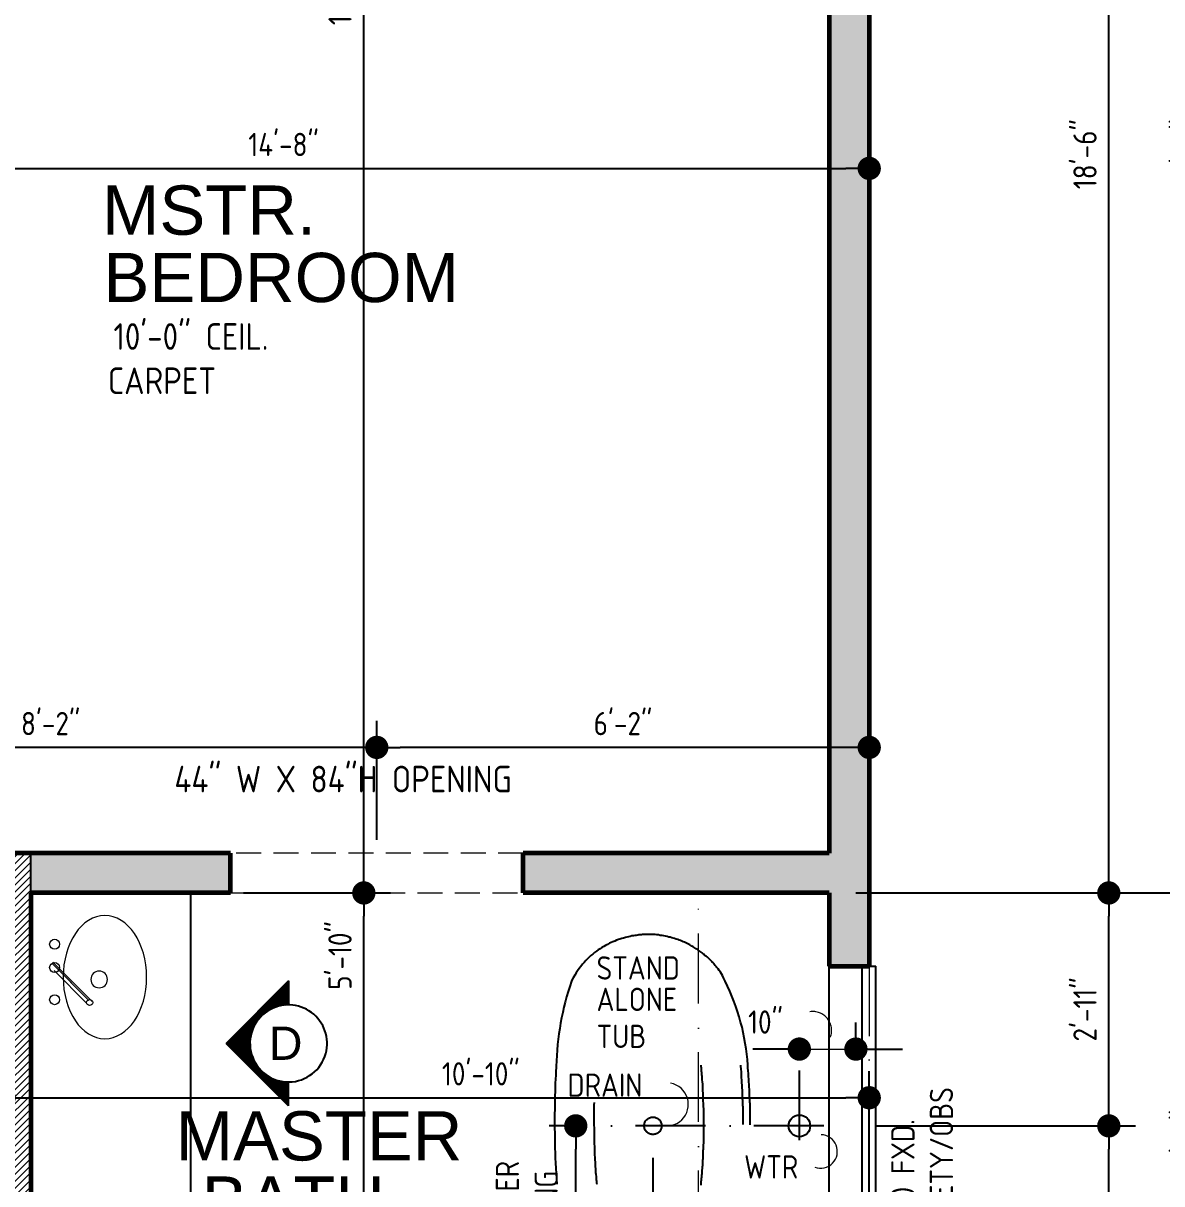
# Model space of a CAD drawing. Header units: feet. Extents: x 57903 to 63568, y -124112 to -112262.
# Drawn here: x 63240.2 to 63411.3, y -123444.4 to -123270.1 of the extents above; entities that cross this region are included whole.
import ezdxf

# ---------------------------------------------------------------- set-up
doc = ezdxf.new("R2010")
doc.units = ezdxf.units.FT
doc.header["$LTSCALE"] = 30
doc.header["$MEASUREMENT"] = 0
for name, pattern in [('HIDDEN2', [0.1875, 0.125, -0.0625]), ('Solid', [0]), ('WIRE3', [0.59, 0.35, -0.12, 0, -0.12])]:
    doc.linetypes.add(name, pattern=pattern)
for name, color, linetype in [('CABS-FLOORPLAN', 4, 'Continuous'), ('ELECTRICAL WIRING', 137, 'WIRE3'), ('TEXT', 7, 'Continuous'), ('WINS', 121, 'Continuous')]:
    doc.layers.add(name, color=color, linetype=linetype)
for name, color, linetype, lineweight in [('DIMS', 137, 'Continuous', 15), ('DOORTEXT', 253, 'Continuous', 20), ('HATCH', 123, 'Continuous', 0), ('L1', 251, 'Continuous', 13), ('ROOM LBLS', 253, 'Continuous', 30), ('TEXT LBLS', 81, 'Continuous', 18), ('WALLS', 7, 'Continuous', 60), ('WINDWS LBLS', 121, 'Continuous', 18)]:
    doc.layers.add(name, color=color, linetype=linetype, lineweight=lineweight)
doc.styles.add('ARCH', font='ARCHITXT.SHX')
doc.styles.add('SWIS72', font='swissel.ttf', dxfattribs={"height": 4.5})
doc.styles.add('TEXT1', font='ARCHITXT.shx')
doc.dimstyles.new('ARCHITECTURAL', dxfattribs={"dimtxt": 3.5, "dimasz": 3.5, "dimexe": 4, "dimexo": 2, "dimgap": 1.5, "dimtad": 1, "dimdec": 1, "dimzin": 3, "dimdsep": 46, "dimlunit": 4, "dimtxsty": 'ARCH', "dimblk": 'DOT', "dimcen": 0.0625, "dimadec": 0, "dimazin": 0, "dimtfac": 1, "dimtdec": 1, "dimtix": 1, "dimtofl": 0, "dimtmove": 1, "dimatfit": 2, "dimldrblk": 'DOTSMALL', "dimfxl": 1, "dimtolj": 1, "dimtzin": 0, "dimarcsym": 0})

# ---------------------------------------------------------------- blocks, each defined once
blk = doc.blocks.new('_Dot')
at = {"layer": 'DIMS', "color": 0, "lineweight": -2}
blk.add_line((-0.5, 0), (-1, 0), dxfattribs=at)
at = {"layer": 'DIMS', "color": 0, "const_width": 0.5}
blk.add_lwpolyline([(-0.25, 0, 1), (0.25, 0, 1)], format="xyb", close=True, dxfattribs=at)
blk = doc.blocks.new('*D602')
at = {"layer": 'Defpoints', "color": 0, "linetype": 'Solid', "transparency": 16777216}
for p in [(63293.31, -123378.87), (63293.31, -123394.74), (63367.31, -123393.73)]:
    blk.add_point(p, dxfattribs=at)
at = {"layer": 'DIMS', "color": 0, "linetype": 'Solid', "lineweight": -2, "transparency": 16777216}
for p, q in [((63293.31, -123392.74), (63293.31, -123374.87)), ((63367.31, -123391.73), (63367.31, -123374.87)), ((63363.81, -123378.87), (63296.81, -123378.87))]:
    blk.add_line(p, q, dxfattribs=at)
at = {"layer": 'DIMS', "color": 0, "linetype": 'Solid', "lineweight": -2, "transparency": 16777216, "xscale": 3.5, "yscale": 3.5, "zscale": 3.5, "rotation": 180}
blk.add_blockref('_Dot', (63293.31, -123378.87), dxfattribs=at)
at = {"layer": 'DIMS', "color": 0, "linetype": 'Solid', "lineweight": -2, "transparency": 16777216, "xscale": 3.5, "yscale": 3.5, "zscale": 3.5}
blk.add_blockref('_Dot', (63367.31, -123378.87), dxfattribs=at)
at = {"layer": 'DIMS', "color": 0, "linetype": 'Solid', "transparency": 16777216, "insert": (63330.31, -123375.29), "char_height": 3.5, "attachment_point": 5, "style": 'ARCH'}
blk.add_mtext('\\A1;6\'-2"', dxfattribs=at)
blk = doc.blocks.new('_DotSmall')
at = {"layer": 'DIMS', "color": 0, "const_width": 0.5}
blk.add_lwpolyline([(-0.0625, 0, 1), (0.0625, 0, 1)], format="xyb", close=True, dxfattribs=at)
blk = doc.blocks.new('*D605')
at = {"layer": 'Defpoints', "color": 0, "linetype": 'Solid', "transparency": 16777216}
for p in [(63195.31, -123373.15), (63195.31, -123378.87), (63293.31, -123392.74)]:
    blk.add_point(p, dxfattribs=at)
at = {"layer": 'DIMS', "color": 0, "linetype": 'Solid', "lineweight": -2, "transparency": 16777216}
for p, q in [((63195.31, -123375.15), (63195.31, -123382.87)), ((63293.31, -123390.74), (63293.31, -123374.87)), ((63289.81, -123378.87), (63198.81, -123378.87))]:
    blk.add_line(p, q, dxfattribs=at)
at = {"layer": 'DIMS', "color": 0, "linetype": 'Solid', "lineweight": -2, "transparency": 16777216, "xscale": 3.5, "yscale": 3.5, "zscale": 3.5, "rotation": 180}
blk.add_blockref('_Dot', (63195.31, -123378.87), dxfattribs=at)
at = {"layer": 'DIMS', "color": 0, "linetype": 'Solid', "lineweight": -2, "transparency": 16777216, "xscale": 3.5, "yscale": 3.5, "zscale": 3.5}
blk.add_blockref('_Dot', (63293.31, -123378.87), dxfattribs=at)
at = {"layer": 'DIMS', "color": 0, "linetype": 'Solid', "transparency": 16777216, "insert": (63244.31, -123375.29), "char_height": 3.5, "attachment_point": 5, "style": 'ARCH'}
blk.add_mtext('\\A1;8\'-2"', dxfattribs=at)
blk = doc.blocks.new('*D652')
at = {"layer": 'Defpoints', "color": 0, "linetype": 'Solid', "transparency": 16777216}
for p in [(63367.31, -123431.51), (63237.31, -123441.22), (63367.31, -123461.55)]:
    blk.add_point(p, dxfattribs=at)
at = {"layer": 'DIMS', "color": 0, "linetype": 'Solid', "lineweight": -2, "transparency": 16777216}
for p, q in [((63237.31, -123439.22), (63237.31, -123427.51)), ((63367.31, -123459.55), (63367.31, -123427.51)), ((63240.81, -123431.51), (63363.81, -123431.51))]:
    blk.add_line(p, q, dxfattribs=at)
at = {"layer": 'DIMS', "color": 0, "linetype": 'Solid', "lineweight": -2, "transparency": 16777216, "xscale": 3.5, "yscale": 3.5, "zscale": 3.5, "rotation": 180}
blk.add_blockref('_Dot', (63237.31, -123431.51), dxfattribs=at)
at = {"layer": 'DIMS', "color": 0, "linetype": 'Solid', "lineweight": -2, "transparency": 16777216, "xscale": 3.5, "yscale": 3.5, "zscale": 3.5}
blk.add_blockref('_Dot', (63367.31, -123431.51), dxfattribs=at)
at = {"layer": 'DIMS', "color": 0, "linetype": 'Solid', "transparency": 16777216, "insert": (63308.95, -123427.92), "char_height": 3.5, "attachment_point": 5, "style": 'ARCH'}
blk.add_mtext('\\A1;10\'-10"', dxfattribs=at)
blk = doc.blocks.new('*D686')
at = {"layer": 'Defpoints', "color": 0, "linetype": 'Solid', "transparency": 16777216}
for p in [(63230.49, -123178.74), (63242.81, -123178.74), (63237.31, -123398.74)]:
    blk.add_point(p, dxfattribs=at)
at = {"layer": 'DIMS', "color": 0, "linetype": 'Solid', "lineweight": -2, "transparency": 16777216}
for p, q in [((63240.81, -123178.74), (63226.49, -123178.74)), ((63230.49, -123395.24), (63230.49, -123182.24)), ((63235.31, -123398.74), (63226.49, -123398.74))]:
    blk.add_line(p, q, dxfattribs=at)
at = {"layer": 'DIMS', "color": 0, "linetype": 'Solid', "lineweight": -2, "transparency": 16777216, "xscale": 3.5, "yscale": 3.5, "zscale": 3.5}
for p, rotation in [((63230.49, -123178.74), 90), ((63230.49, -123398.74), 270)]:
    blk.add_blockref('_Dot', p, dxfattribs=dict(at, rotation=rotation))
at = {"layer": 'DIMS', "color": 0, "linetype": 'Solid', "transparency": 16777216, "insert": (63226.91, -123276.42), "char_height": 3.5, "attachment_point": 5, "rotation": 90, "style": 'ARCH'}
blk.add_mtext('\\A1;18\'-4"', dxfattribs=at)
blk = doc.blocks.new('*D694')
at = {"layer": 'Defpoints', "color": 0, "linetype": 'Solid', "transparency": 16777216}
for p in [(63271.31, -123400.74), (63291.37, -123400.74), (63277.31, -123470.74)]:
    blk.add_point(p, dxfattribs=at)
at = {"layer": 'DIMS', "color": 0, "linetype": 'Solid', "lineweight": -2, "transparency": 16777216}
for p, q in [((63273.31, -123400.74), (63295.37, -123400.74)), ((63291.37, -123467.24), (63291.37, -123404.24)), ((63279.31, -123470.74), (63295.37, -123470.74))]:
    blk.add_line(p, q, dxfattribs=at)
at = {"layer": 'DIMS', "color": 0, "linetype": 'Solid', "lineweight": -2, "transparency": 16777216, "xscale": 3.5, "yscale": 3.5, "zscale": 3.5}
for p, rotation in [((63291.37, -123400.74), 90), ((63291.37, -123470.74), 270)]:
    blk.add_blockref('_Dot', p, dxfattribs=dict(at, rotation=rotation))
at = {"layer": 'DIMS', "color": 0, "linetype": 'Solid', "transparency": 16777216, "insert": (63287.79, -123410.14), "char_height": 3.5, "attachment_point": 5, "rotation": 90, "style": 'ARCH'}
blk.add_mtext('\\A1;5\'-10"', dxfattribs=at)
blk = doc.blocks.new('*D741')
at = {"layer": 'Defpoints', "color": 0, "linetype": 'Solid', "transparency": 16777216}
for p in [(63291.37, -123178.74), (63303.87, -123178.74), (63278.24, -123400.74)]:
    blk.add_point(p, dxfattribs=at)
at = {"layer": 'DIMS', "color": 0, "linetype": 'Solid', "lineweight": -2, "transparency": 16777216}
for p, q in [((63301.87, -123178.74), (63287.37, -123178.74)), ((63291.37, -123397.24), (63291.37, -123182.24)), ((63280.24, -123400.74), (63295.37, -123400.74))]:
    blk.add_line(p, q, dxfattribs=at)
at = {"layer": 'DIMS', "color": 0, "linetype": 'Solid', "lineweight": -2, "transparency": 16777216, "xscale": 3.5, "yscale": 3.5, "zscale": 3.5}
for p, rotation in [((63291.37, -123178.74), 90), ((63291.37, -123400.74), 270)]:
    blk.add_blockref('_Dot', p, dxfattribs=dict(at, rotation=rotation))
at = {"layer": 'DIMS', "color": 0, "linetype": 'Solid', "transparency": 16777216, "insert": (63287.79, -123265.09), "char_height": 3.5, "attachment_point": 5, "rotation": 90, "style": 'ARCH'}
blk.add_mtext('\\A1;18\'-6"', dxfattribs=at)
blk = doc.blocks.new('*D698')
at = {"layer": 'Defpoints', "color": 0, "linetype": 'Solid', "transparency": 16777216}
for p in [(63366.26, -123435.74), (63403.31, -123435.74), (63368.31, -123494.74)]:
    blk.add_point(p, dxfattribs=at)
at = {"layer": 'DIMS', "color": 0, "linetype": 'Solid', "lineweight": -2, "transparency": 16777216}
for p, q in [((63368.26, -123435.74), (63407.31, -123435.74)), ((63403.31, -123491.24), (63403.31, -123439.24)), ((63370.31, -123494.74), (63407.31, -123494.74))]:
    blk.add_line(p, q, dxfattribs=at)
at = {"layer": 'DIMS', "color": 0, "linetype": 'Solid', "lineweight": -2, "transparency": 16777216, "xscale": 3.5, "yscale": 3.5, "zscale": 3.5}
for p, rotation in [((63403.31, -123435.74), 90), ((63403.31, -123494.74), 270)]:
    blk.add_blockref('_Dot', p, dxfattribs=dict(at, rotation=rotation))
at = {"layer": 'DIMS', "color": 0, "linetype": 'Solid', "transparency": 16777216, "insert": (63399.73, -123455.86), "char_height": 3.5, "attachment_point": 5, "rotation": 90, "style": 'ARCH'}
blk.add_mtext('\\A1;4\'-11"', dxfattribs=at)
blk = doc.blocks.new('*D699')
at = {"layer": 'Defpoints', "color": 0, "linetype": 'Solid', "transparency": 16777216}
for p in [(63367.31, -123178.74), (63403.31, -123178.74), (63363.31, -123400.74)]:
    blk.add_point(p, dxfattribs=at)
at = {"layer": 'DIMS', "color": 0, "linetype": 'Solid', "lineweight": -2, "transparency": 16777216}
for p, q in [((63369.31, -123178.74), (63407.31, -123178.74)), ((63403.31, -123397.24), (63403.31, -123182.24)), ((63365.31, -123400.74), (63407.31, -123400.74))]:
    blk.add_line(p, q, dxfattribs=at)
at = {"layer": 'DIMS', "color": 0, "linetype": 'Solid', "lineweight": -2, "transparency": 16777216, "xscale": 3.5, "yscale": 3.5, "zscale": 3.5}
for p, rotation in [((63403.31, -123178.74), 90), ((63403.31, -123400.74), 270)]:
    blk.add_blockref('_Dot', p, dxfattribs=dict(at, rotation=rotation))
at = {"layer": 'DIMS', "color": 0, "linetype": 'Solid', "transparency": 16777216, "insert": (63399.73, -123289.74), "char_height": 3.5, "attachment_point": 5, "rotation": 90, "style": 'ARCH'}
blk.add_mtext('\\A1;18\'-6"', dxfattribs=at)
blk = doc.blocks.new('*D703')
at = {"layer": 'Defpoints', "color": 0, "linetype": 'Solid', "transparency": 16777216}
for p in [(63363.31, -123400.74), (63418.31, -123400.74), (63363.31, -123474.74)]:
    blk.add_point(p, dxfattribs=at)
at = {"layer": 'DIMS', "color": 0, "linetype": 'Solid', "lineweight": -2, "transparency": 16777216}
for p, q in [((63365.31, -123400.74), (63422.31, -123400.74)), ((63418.31, -123471.24), (63418.31, -123404.24)), ((63365.31, -123474.74), (63422.31, -123474.74))]:
    blk.add_line(p, q, dxfattribs=at)
at = {"layer": 'DIMS', "color": 0, "linetype": 'Solid', "lineweight": -2, "transparency": 16777216, "xscale": 3.5, "yscale": 3.5, "zscale": 3.5}
for p, rotation in [((63418.31, -123400.74), 90), ((63418.31, -123474.74), 270)]:
    blk.add_blockref('_Dot', p, dxfattribs=dict(at, rotation=rotation))
at = {"layer": 'DIMS', "color": 0, "linetype": 'Solid', "transparency": 16777216, "insert": (63414.73, -123437.74), "char_height": 3.5, "attachment_point": 5, "rotation": 90, "style": 'ARCH'}
blk.add_mtext('\\A1;6\'-2"', dxfattribs=at)
blk = doc.blocks.new('*D704')
at = {"layer": 'Defpoints', "color": 0, "linetype": 'Solid', "transparency": 16777216}
for p in [(63367.31, -123178.74), (63418.31, -123178.74), (63363.31, -123400.74)]:
    blk.add_point(p, dxfattribs=at)
at = {"layer": 'DIMS', "color": 0, "linetype": 'Solid', "lineweight": -2, "transparency": 16777216}
for p, q in [((63369.31, -123178.74), (63422.31, -123178.74)), ((63418.31, -123397.24), (63418.31, -123182.24)), ((63365.31, -123400.74), (63422.31, -123400.74))]:
    blk.add_line(p, q, dxfattribs=at)
at = {"layer": 'DIMS', "color": 0, "linetype": 'Solid', "lineweight": -2, "transparency": 16777216, "xscale": 3.5, "yscale": 3.5, "zscale": 3.5}
for p, rotation in [((63418.31, -123178.74), 90), ((63418.31, -123400.74), 270)]:
    blk.add_blockref('_Dot', p, dxfattribs=dict(at, rotation=rotation))
at = {"layer": 'DIMS', "color": 0, "linetype": 'Solid', "transparency": 16777216, "insert": (63414.73, -123289.74), "char_height": 3.5, "attachment_point": 5, "rotation": 90, "style": 'ARCH'}
blk.add_mtext('\\A1;18\'-6"', dxfattribs=at)
blk = doc.blocks.new('*D705')
at = {"layer": 'Defpoints', "color": 0, "linetype": 'Solid', "transparency": 16777216}
for p in [(63367.31, -123178.74), (63433.31, -123178.74), (63367.31, -123930.74)]:
    blk.add_point(p, dxfattribs=at)
at = {"layer": 'DIMS', "color": 0, "linetype": 'Solid', "lineweight": -2, "transparency": 16777216}
for p, q in [((63369.31, -123178.74), (63437.31, -123178.74)), ((63433.31, -123927.24), (63433.31, -123182.24)), ((63369.31, -123930.74), (63437.31, -123930.74))]:
    blk.add_line(p, q, dxfattribs=at)
at = {"layer": 'DIMS', "color": 0, "linetype": 'Solid', "lineweight": -2, "transparency": 16777216, "xscale": 3.5, "yscale": 3.5, "zscale": 3.5}
for p, rotation in [((63433.31, -123178.74), 90), ((63433.31, -123930.74), 270)]:
    blk.add_blockref('_Dot', p, dxfattribs=dict(at, rotation=rotation))
at = {"layer": 'DIMS', "color": 0, "linetype": 'Solid', "transparency": 16777216, "insert": (63429.73, -123554.74), "char_height": 3.5, "attachment_point": 5, "rotation": 90, "style": 'ARCH'}
blk.add_mtext('\\A1;62\'-8"', dxfattribs=at)
blk = doc.blocks.new('*D720')
at = {"layer": 'Defpoints', "color": 0, "linetype": 'Solid', "transparency": 16777216}
for p in [(63367.31, -123291.87), (63191.31, -123310.72), (63367.31, -123317.53)]:
    blk.add_point(p, dxfattribs=at)
at = {"layer": 'DIMS', "color": 0, "linetype": 'Solid', "lineweight": -2, "transparency": 16777216}
for p, q in [((63191.31, -123308.72), (63191.31, -123287.87)), ((63367.31, -123315.53), (63367.31, -123287.87)), ((63194.81, -123291.87), (63363.81, -123291.87))]:
    blk.add_line(p, q, dxfattribs=at)
at = {"layer": 'DIMS', "color": 0, "linetype": 'Solid', "lineweight": -2, "transparency": 16777216, "xscale": 3.5, "yscale": 3.5, "zscale": 3.5, "rotation": 180}
blk.add_blockref('_Dot', (63191.31, -123291.87), dxfattribs=at)
at = {"layer": 'DIMS', "color": 0, "linetype": 'Solid', "lineweight": -2, "transparency": 16777216, "xscale": 3.5, "yscale": 3.5, "zscale": 3.5}
blk.add_blockref('_Dot', (63367.31, -123291.87), dxfattribs=at)
at = {"layer": 'DIMS', "color": 0, "linetype": 'Solid', "transparency": 16777216, "insert": (63279.31, -123288.28), "char_height": 3.5, "attachment_point": 5, "style": 'ARCH'}
blk.add_mtext('\\A1;14\'-8"', dxfattribs=at)
blk = doc.blocks.new('*D749')
at = {"layer": 'Defpoints', "color": 0, "linetype": 'Solid', "transparency": 16777216}
for p in [(63368.31, -123400.74), (63403.31, -123400.74), (63366.26, -123435.74)]:
    blk.add_point(p, dxfattribs=at)
at = {"layer": 'DIMS', "color": 0, "linetype": 'Solid', "lineweight": -2, "transparency": 16777216}
for p, q in [((63370.31, -123400.74), (63407.31, -123400.74)), ((63403.31, -123432.24), (63403.31, -123404.24)), ((63368.26, -123435.74), (63407.31, -123435.74))]:
    blk.add_line(p, q, dxfattribs=at)
at = {"layer": 'DIMS', "color": 0, "linetype": 'Solid', "lineweight": -2, "transparency": 16777216, "xscale": 3.5, "yscale": 3.5, "zscale": 3.5}
for p, rotation in [((63403.31, -123400.74), 90), ((63403.31, -123435.74), 270)]:
    blk.add_blockref('_Dot', p, dxfattribs=dict(at, rotation=rotation))
at = {"layer": 'DIMS', "color": 0, "linetype": 'Solid', "transparency": 16777216, "insert": (63399.73, -123418.24), "char_height": 3.5, "attachment_point": 5, "rotation": 90, "style": 'ARCH'}
blk.add_mtext('\\A1;2\'-11"', dxfattribs=at)
blk = doc.blocks.new('*D750')
at = {"layer": 'Defpoints', "color": 0, "linetype": 'Solid', "transparency": 16777216}
for p in [(63271.31, -123400.74), (63291.37, -123400.74), (63277.31, -123470.74)]:
    blk.add_point(p, dxfattribs=at)
at = {"layer": 'DIMS', "color": 0, "linetype": 'Solid', "lineweight": -2, "transparency": 16777216}
for p, q in [((63273.31, -123400.74), (63295.37, -123400.74)), ((63291.37, -123467.24), (63291.37, -123404.24)), ((63279.31, -123470.74), (63295.37, -123470.74))]:
    blk.add_line(p, q, dxfattribs=at)
at = {"layer": 'DIMS', "color": 0, "linetype": 'Solid', "lineweight": -2, "transparency": 16777216, "xscale": 3.5, "yscale": 3.5, "zscale": 3.5}
for p, rotation in [((63291.37, -123400.74), 90), ((63291.37, -123470.74), 270)]:
    blk.add_blockref('_Dot', p, dxfattribs=dict(at, rotation=rotation))
at = {"layer": 'DIMS', "color": 0, "linetype": 'Solid', "transparency": 16777216, "insert": (63287.79, -123410.14), "char_height": 3.5, "attachment_point": 5, "rotation": 90, "style": 'ARCH'}
blk.add_mtext('\\A1;5\'-10"', dxfattribs=at)
blk = doc.blocks.new('*D751')
at = {"layer": 'Defpoints', "color": 0, "linetype": 'WIRE3', "transparency": 16777216}
for p in [(63334.81, -123438.55), (63334.81, -123457.46), (63367.31, -123459.74)]:
    blk.add_point(p, dxfattribs=at)
at = {"layer": 'DIMS', "color": 0, "linetype": 'WIRE3', "lineweight": -2, "transparency": 16777216}
for p, q in [((63334.81, -123440.55), (63334.81, -123461.46)), ((63367.31, -123457.74), (63367.31, -123453.46)), ((63363.81, -123457.46), (63338.31, -123457.46))]:
    blk.add_line(p, q, dxfattribs=at)
at = {"layer": 'DIMS', "color": 0, "linetype": 'WIRE3', "lineweight": -2, "transparency": 16777216, "xscale": 3.5, "yscale": 3.5, "zscale": 3.5, "rotation": 180}
blk.add_blockref('_Dot', (63334.81, -123457.46), dxfattribs=at)
at = {"layer": 'DIMS', "color": 0, "linetype": 'WIRE3', "lineweight": -2, "transparency": 16777216, "xscale": 3.5, "yscale": 3.5, "zscale": 3.5}
blk.add_blockref('_Dot', (63367.31, -123457.46), dxfattribs=at)
at = {"layer": 'DIMS', "color": 0, "linetype": 'WIRE3', "lineweight": 0, "transparency": 16777216, "insert": (63348.99, -123454.87), "char_height": 3.5, "attachment_point": 5, "style": 'ARCH'}
blk.add_mtext('\\A1;2\'-8"', dxfattribs=at)
blk = doc.blocks.new('*D752')
at = {"layer": 'Defpoints', "color": 0, "linetype": 'WIRE3', "transparency": 16777216}
for p in [(63356.81, -123424.2), (63365.31, -123427.85), (63356.81, -123439.91)]:
    blk.add_point(p, dxfattribs=at)
at = {"layer": 'DIMS', "color": 0, "linetype": 'WIRE3', "lineweight": -2, "transparency": 16777216}
for p, q in [((63356.81, -123437.91), (63356.81, -123420.2)), ((63365.31, -123425.85), (63365.31, -123420.2)), ((63353.31, -123424.2), (63349.81, -123424.2)), ((63368.81, -123424.2), (63372.31, -123424.2))]:
    blk.add_line(p, q, dxfattribs=at)
at = {"layer": 'DIMS', "color": 0, "linetype": 'WIRE3', "lineweight": -2, "transparency": 16777216, "xscale": 3.5, "yscale": 3.5, "zscale": 3.5}
blk.add_blockref('_Dot', (63356.81, -123424.2), dxfattribs=at)
at = {"layer": 'DIMS', "color": 0, "linetype": 'WIRE3', "lineweight": -2, "transparency": 16777216, "xscale": 3.5, "yscale": 3.5, "zscale": 3.5, "rotation": 180}
blk.add_blockref('_Dot', (63365.31, -123424.2), dxfattribs=at)
at = {"layer": 'DIMS', "color": 0, "linetype": 'WIRE3', "lineweight": 0, "transparency": 16777216, "insert": (63351.73, -123420.14), "char_height": 3.5, "attachment_point": 5, "style": 'ARCH'}
blk.add_mtext('\\A1;10"', dxfattribs=at)
blk = doc.blocks.new('*D753')
at = {"layer": 'Defpoints', "color": 0, "linetype": 'WIRE3', "transparency": 16777216}
for p in [(63323.21, -123435.74), (63362.49, -123435.74), (63332.39, -123470.74)]:
    blk.add_point(p, dxfattribs=at)
at = {"layer": 'ELECTRICAL WIRING', "color": 0, "linetype": 'WIRE3', "lineweight": -2, "transparency": 16777216}
for p, q in [((63360.49, -123435.74), (63319.21, -123435.74)), ((63323.21, -123467.24), (63323.21, -123439.24)), ((63330.39, -123470.74), (63319.21, -123470.74))]:
    blk.add_line(p, q, dxfattribs=at)
at = {"layer": 'ELECTRICAL WIRING', "color": 0, "linetype": 'WIRE3', "lineweight": -2, "transparency": 16777216, "xscale": 3.5, "yscale": 3.5, "zscale": 3.5}
for p, rotation in [((63323.21, -123435.74), 90), ((63323.21, -123470.74), 270)]:
    blk.add_blockref('_Dot', p, dxfattribs=dict(at, rotation=rotation))
at = {"layer": 'ELECTRICAL WIRING', "color": 0, "linetype": 'WIRE3', "lineweight": 0, "transparency": 16777216, "insert": (63315.86, -123451.84), "char_height": 3.5, "attachment_point": 5, "rotation": 90, "style": 'ARCH'}
blk.add_mtext('\\A1;35" CENTER\\PPLUMBING', dxfattribs=at)

msp = doc.modelspace()

# ---------------------------------------------------------------- hatches: boundary and pattern name
at = {"layer": 'HATCH'}
h = msp.add_hatch(color=9, dxfattribs=at)
h.dxf.hatch_style = 1
h.set_gradient(color1=(199, 200, 202), color2=(147, 149, 152), name='INVCYLINDER')
h.paths.add_polyline_path([(63367.31, -123226.74), (63361.31, -123226.74), (63361.31, -123394.74), (63315.31, -123394.74), (63315.31, -123400.74), (63361.31, -123400.74), (63361.31, -123411.74), (63367.31, -123411.74)])
at = {"layer": 'HATCH', "linetype": 'Solid'}
h = msp.add_hatch(dxfattribs=at)
h.set_pattern_fill('ANSI31', color=256, scale=6, style=0)
h.set_pattern_definition([(45, (-23264.375, -1250.8358), (-0.530330086, 0.530330086), [])])
h.paths.add_polyline_path([(63221.31, -123466.74), (63221.31, -123472.74), (63237.23, -123472.74), (63237.23, -123466.74)], flags=16)
h.paths.add_polyline_path([(63153.31, -123534.74), (63153.31, -123540.74), (63153.31, -123544.74), (63149.31, -123544.74), (63149.31, -123497.34), (63153.31, -123497.34)])
h.paths.add_polyline_path([(63237.31, -123466.74), (63217.31, -123466.74), (63217.31, -123534.74), (63221.31, -123534.74), (63221.31, -123476.74), (63241.31, -123476.74), (63241.31, -123394.74), (63231.5, -123394.74), (63231.5, -123398.74), (63237.31, -123398.74)])
h.paths.add_polyline_path([(63153.31, -123466.74), (63149.31, -123466.74), (63149.31, -123473.34), (63153.31, -123473.34)])
at = {"layer": 'HATCH'}
h = msp.add_hatch(color=9, dxfattribs=at)
h.dxf.hatch_style = 1
h.set_gradient(color1=(199, 200, 202), color2=(147, 149, 152), name='INVCYLINDER')
h.paths.add_polyline_path([(63271.31, -123394.74), (63241.31, -123394.74), (63241.31, -123400.74), (63271.31, -123400.74)])
at = {"layer": 'TEXT'}
h = msp.add_hatch(dxfattribs=at)
h.set_pattern_fill('ANSI31', color=256, scale=0.771685, angle=450, style=0)
h.set_pattern_definition([(135, (54890.54628, -157301.77568), (-0.06820794816, -0.06820794816), [])])
h.paths.add_polyline_path([(63270.67, -123423.35), (63280.05, -123432.73), (63280.05, -123429.13, -0.781311), (63277.33, -123418.24, -0.122769), (63280.05, -123417.56), (63280.05, -123413.96)])
h = msp.add_hatch(dxfattribs=at)
h.set_pattern_fill('ANSI31', color=256, scale=0.771685, angle=450, style=0)
h.set_pattern_definition([(135, (54890.54628, -157301.77568), (-0.06820794816, -0.06820794816), [])])
h.paths.add_polyline_path([(63270.67, -123423.35), (63280.05, -123432.73), (63280.05, -123429.13, -0.781311), (63277.33, -123418.24, -0.122769), (63280.05, -123417.56), (63280.05, -123413.96)])

# ---------------------------------------------------------------- linework, layer by layer
at = {"layer": 'CABS-FLOORPLAN', "linetype": 'Solid'}
msp.add_line((63241.31, -123400.74), (63241.31, -123394.74), dxfattribs=at)
at = {"layer": 'CABS-FLOORPLAN', "color": 4}
msp.add_line((63265.31, -123400.74), (63265.31, -123470.74), dxfattribs=at)
at = {"layer": 'CABS-FLOORPLAN', "color": 12, "linetype": 'Continuous'}
for points in [[(63345.65, -123414), (63345.57, -123413.78), (63345.42, -123413.47), (63345.26, -123413.16), (63345.11, -123412.88), (63344.95, -123412.63), (63344.77, -123412.39), (63344.61, -123412.14), (63344.43, -123411.92), (63344.37, -123411.83), (63344.28, -123411.74), (63344.18, -123411.62), (63344.12, -123411.55), (63344.06, -123411.49), (63344, -123411.4), (63343.94, -123411.34), (63343.87, -123411.25), (63343.78, -123411.18), (63343.72, -123411.09), (63343.63, -123411), (63343.53, -123410.91), (63343.44, -123410.84), (63343.35, -123410.75), (63343.26, -123410.66), (63343.16, -123410.54), (63343.04, -123410.44), (63342.95, -123410.35), (63342.82, -123410.26), (63342.7, -123410.17), (63342.58, -123410.07), (63342.45, -123409.95), (63342.33, -123409.86), (63342.21, -123409.76), (63342.05, -123409.64), (63341.93, -123409.55), (63341.78, -123409.46), (63341.62, -123409.33), (63341.5, -123409.24), (63341.31, -123409.15), (63341.16, -123409.02), (63341, -123408.93), (63340.85, -123408.84), (63340.66, -123408.75), (63340.48, -123408.65), (63340.33, -123408.53), (63340.14, -123408.44), (63339.96, -123408.34), (63339.74, -123408.25), (63339.55, -123408.16), (63339.37, -123408.1), (63339.15, -123408.01), (63338.94, -123407.91), (63338.75, -123407.82), (63338.54, -123407.76), (63338.32, -123407.67), (63338.07, -123407.6), (63337.86, -123407.54), (63337.64, -123407.48), (63337.39, -123407.39), (63337.18, -123407.36), (63336.93, -123407.3), (63336.68, -123407.23), (63336.44, -123407.17), (63336.19, -123407.14), (63335.91, -123407.11), (63335.67, -123407.05), (63335.39, -123407.02), (63335.14, -123406.99), (63334.86, -123406.99), (63334.59, -123406.96), (63334.49, -123406.96), (63334.4, -123406.96), (63334.34, -123406.96), (63334.25, -123406.96), (63334.12, -123406.96), (63334, -123406.96), (63333.88, -123406.96), (63333.75, -123406.96), (63333.6, -123406.99), (63333.44, -123406.99), (63333.26, -123406.99), (63333.1, -123407.02), (63332.89, -123407.02), (63332.7, -123407.05), (63332.52, -123407.08), (63332.3, -123407.11), (63332.09, -123407.14), (63331.87, -123407.17), (63331.62, -123407.2), (63331.41, -123407.26), (63331.16, -123407.33), (63330.91, -123407.39), (63330.67, -123407.45), (63330.39, -123407.51), (63330.14, -123407.57), (63329.86, -123407.67), (63329.62, -123407.76), (63329.34, -123407.85), (63329.06, -123407.97), (63328.78, -123408.07), (63328.54, -123408.19), (63328.26, -123408.31), (63327.98, -123408.47), (63327.7, -123408.62), (63327.43, -123408.78), (63327.15, -123408.93), (63326.87, -123409.12), (63326.59, -123409.3), (63326.32, -123409.49), (63326.04, -123409.7), (63325.76, -123409.92), (63325.48, -123410.13), (63325.24, -123410.38), (63324.96, -123410.63), (63324.71, -123410.91), (63324.46, -123411.18), (63324.22, -123411.46), (63323.97, -123411.77), (63323.72, -123412.08), (63323.48, -123412.42), (63323.26, -123412.76), (63323.05, -123413.1), (63322.83, -123413.47), (63322.61, -123413.87), (63322.55, -123414)], [(63320.29, -123426.61), (63320.27, -123426.95), (63320.24, -123427.54), (63320.21, -123428.12), (63320.18, -123428.71), (63320.14, -123429.33), (63320.11, -123429.95), (63320.11, -123430.59), (63320.08, -123431.24), (63320.05, -123431.92), (63320.05, -123432.57), (63320.05, -123433.25), (63320.02, -123433.96), (63320.02, -123434.67), (63320.02, -123435.38), (63320.02, -123436.09), (63320.05, -123436.83), (63320.05, -123437.54), (63320.08, -123438.31), (63320.08, -123439.05), (63320.11, -123439.82), (63320.14, -123440.56), (63320.18, -123441.33), (63320.24, -123442.1), (63320.27, -123442.91), (63320.33, -123443.68), (63320.39, -123444.48)], [(63342, -123426.61), (63342.02, -123426.77), (63342.05, -123427.01), (63342.05, -123427.23), (63342.08, -123427.48), (63342.12, -123427.72), (63342.12, -123428), (63342.15, -123428.28), (63342.18, -123428.56), (63342.18, -123428.83), (63342.21, -123429.14), (63342.24, -123429.45), (63342.24, -123429.79), (63342.27, -123430.13), (63342.27, -123430.47), (63342.3, -123430.84), (63342.3, -123431.18), (63342.33, -123431.58), (63342.33, -123431.98), (63342.36, -123432.38), (63342.36, -123432.78), (63342.39, -123433.22), (63342.39, -123433.65), (63342.39, -123434.11), (63342.42, -123434.57), (63342.42, -123435.07), (63342.42, -123435.53)], [(63348.35, -123433.86), (63348.35, -123433.83), (63348.35, -123433.77), (63348.35, -123433.68), (63348.35, -123433.56), (63348.35, -123433.43), (63348.35, -123433.28), (63348.35, -123433.09), (63348.35, -123432.91), (63348.32, -123432.69), (63348.32, -123432.48), (63348.32, -123432.23), (63348.32, -123431.95), (63348.29, -123431.67), (63348.29, -123431.36), (63348.29, -123431.06), (63348.26, -123430.72), (63348.26, -123430.38), (63348.22, -123430.01), (63348.22, -123429.64), (63348.19, -123429.27), (63348.16, -123428.87), (63348.13, -123428.46), (63348.13, -123428.06), (63348.1, -123427.63), (63348.07, -123427.2), (63348.04, -123426.77), (63348.02, -123426.61)], [(63349.43, -123433.86), (63349.43, -123433.83), (63349.43, -123433.77), (63349.4, -123433.68), (63349.4, -123433.56), (63349.4, -123433.43), (63349.4, -123433.25), (63349.4, -123433.09), (63349.4, -123432.88), (63349.4, -123432.66), (63349.4, -123432.41), (63349.37, -123432.17), (63349.37, -123431.89), (63349.37, -123431.58), (63349.34, -123431.27), (63349.34, -123430.96), (63349.3, -123430.62), (63349.3, -123430.25), (63349.27, -123429.88), (63349.27, -123429.51), (63349.24, -123429.11), (63349.21, -123428.71), (63349.18, -123428.31), (63349.15, -123427.88), (63349.12, -123427.45), (63349.09, -123427.01), (63349.06, -123426.61)], [(63326.41, -123444.57), (63326.38, -123444.36), (63326.38, -123444.11), (63326.35, -123443.86), (63326.32, -123443.62), (63326.32, -123443.34), (63326.29, -123443.06), (63326.25, -123442.78), (63326.25, -123442.5), (63326.22, -123442.2), (63326.19, -123441.86), (63326.19, -123441.52), (63326.16, -123441.18), (63326.13, -123440.84), (63326.13, -123440.47), (63326.1, -123440.1), (63326.1, -123439.7), (63326.07, -123439.3), (63326.07, -123438.86), (63326.04, -123438.43), (63326.04, -123438), (63326.04, -123437.54), (63326.01, -123437.07), (63326.01, -123436.58), (63326.01, -123436.09), (63325.98, -123435.56), (63325.98, -123435.56), (63325.98, -123435.5), (63325.98, -123435.41), (63325.98, -123435.31), (63325.98, -123435.16), (63325.98, -123435.07), (63325.98, -123435.01), (63325.98, -123434.88), (63325.98, -123434.79), (63325.98, -123434.67), (63325.98, -123434.57), (63325.98, -123434.45), (63325.98, -123434.3), (63325.98, -123434.17), (63325.98, -123434.02), (63325.98, -123433.9), (63325.98, -123433.74), (63325.98, -123433.56), (63325.98, -123433.4), (63325.98, -123433.22), (63325.98, -123433.03), (63325.98, -123432.88), (63325.98, -123432.66), (63325.98, -123432.48), (63326.01, -123432.29), (63326.01, -123432.24)], [(63336.11, -123435.71), (63336.11, -123435.87), (63336.08, -123435.99), (63336.05, -123436.11), (63336.02, -123436.24), (63335.96, -123436.36), (63335.9, -123436.45), (63335.84, -123436.58), (63335.74, -123436.67), (63335.65, -123436.73), (63335.53, -123436.82), (63335.44, -123436.88), (63335.31, -123436.95), (63335.19, -123436.98), (63335.07, -123437.01), (63334.94, -123437.04), (63334.82, -123437.04), (63334.66, -123437.04), (63334.54, -123437.01), (63334.42, -123436.98), (63334.29, -123436.95), (63334.17, -123436.88), (63334.08, -123436.82), (63333.99, -123436.73), (63333.89, -123436.67), (63333.8, -123436.58), (63333.71, -123436.45), (63333.65, -123436.36), (63333.58, -123436.24), (63333.55, -123436.11), (63333.52, -123435.99), (63333.49, -123435.87), (63333.49, -123435.71), (63333.49, -123435.59), (63333.52, -123435.46), (63333.55, -123435.34), (63333.58, -123435.22), (63333.65, -123435.09), (63333.71, -123435), (63333.8, -123434.88), (63333.89, -123434.79), (63333.99, -123434.72), (63334.08, -123434.63), (63334.17, -123434.57), (63334.29, -123434.51), (63334.42, -123434.48), (63334.54, -123434.45), (63334.66, -123434.42), (63334.82, -123434.42), (63334.94, -123434.42), (63335.07, -123434.45), (63335.19, -123434.48), (63335.31, -123434.51), (63335.44, -123434.57), (63335.53, -123434.63), (63335.65, -123434.72), (63335.74, -123434.79), (63335.84, -123434.88), (63335.9, -123435), (63335.96, -123435.09), (63336.02, -123435.22), (63336.05, -123435.34), (63336.08, -123435.46), (63336.11, -123435.59), (63336.11, -123435.71)], [(63348.35, -123435.53), (63348.35, -123434.73), (63348.35, -123433.86)], [(63349.4, -123435.59), (63349.4, -123434.76), (63349.43, -123433.86)], [(63342.42, -123435.53), (63342.42, -123435.56), (63342.42, -123435.65), (63342.42, -123435.75), (63342.42, -123435.84), (63342.42, -123435.9), (63342.42, -123435.99), (63342.42, -123436.12), (63342.42, -123436.21), (63342.42, -123436.33), (63342.42, -123436.46), (63342.42, -123436.61), (63342.42, -123436.76), (63342.42, -123436.92), (63342.42, -123437.07), (63342.42, -123437.23), (63342.39, -123437.41), (63342.39, -123437.6), (63342.39, -123437.78), (63342.39, -123437.97), (63342.39, -123438.18), (63342.39, -123438.4), (63342.36, -123438.59), (63342.36, -123438.8), (63342.36, -123439.05), (63342.36, -123439.26), (63342.33, -123439.48), (63342.33, -123439.73), (63342.33, -123439.94), (63342.3, -123440.19), (63342.3, -123440.44), (63342.3, -123440.68), (63342.27, -123440.93), (63342.27, -123441.18), (63342.24, -123441.42), (63342.24, -123441.67), (63342.21, -123441.92), (63342.21, -123442.17), (63342.18, -123442.41), (63342.18, -123442.66), (63342.15, -123442.94), (63342.12, -123443.18), (63342.12, -123443.43), (63342.08, -123443.68), (63342.05, -123443.92), (63342.02, -123444.17), (63342.02, -123444.42), (63341.99, -123444.66)]]:
    msp.add_lwpolyline(points, dxfattribs=at)
msp.add_circle((63356.81, -123435.74), 1.63, dxfattribs=at)
for centre, radius, start, end in [((63364.14, -123428), 43.88, 161.4013, 178.4122), ((63315.93, -123428.8), 33.21, 3.789, 26.4729)]:
    msp.add_arc(centre, radius, start, end, dxfattribs=at)
at = {"layer": 'DIMS', "linetype": 'WIRE3', "lineweight": 0}
msp.add_line((63353.56, -123424.2), (63370.81, -123424.2), dxfattribs=at)
msp.add_arc((63358.81, -123421.4), 2.85, 339.2846, 98.6788, dxfattribs=at)
at = {"layer": 'DOORTEXT', "color": 7}
for centre, radius, start, end in [((63336.87, -123432.51), 3.25, 251.5855, 79.4308), ((63360, -123439.59), 2.52, 249.4698, 88.1497)]:
    msp.add_arc(centre, radius, start, end, dxfattribs=at)
at = {"layer": 'ELECTRICAL WIRING', "linetype": 'WIRE3', "lineweight": 0}
for p, q in [((63341.64, -123470.74), (63341.64, -123400.74)), ((63367.31, -123411.74), (63367.31, -123462.99))]:
    msp.add_line(p, q, dxfattribs=at)
at = {"layer": 'L1', "linetype": 'HIDDEN2'}
for p, q in [((63315.31, -123394.74), (63271.31, -123394.74)), ((63315.31, -123394.74), (63271.31, -123394.74)), ((63271.31, -123400.74), (63315.31, -123400.74)), ((63271.31, -123400.74), (63315.31, -123400.74))]:
    msp.add_line(p, q, dxfattribs=at)
at = {"layer": 'L1', "color": 12, "linetype": 'Continuous', "extrusion": (0.707107, 0.707107, -1.83772e-16)}
msp.add_line((63244.82, -123412.39, 11), (63249.72, -123417.29, 11), dxfattribs=at)
at = {"layer": 'L1', "color": 12, "linetype": 'Continuous'}
for centre, radius in [((63244.91, -123408.45, 8.5), 0.75), ((63244.91, -123411.95, 8.5), 0.75), ((63244.91, -123416.78, 8.5), 0.75), ((63250.17, -123417.2, 0.25), 0.456)]:
    msp.add_circle(centre, radius, dxfattribs=at)
for start, end in [(90, 270), (270, 90)]:
    msp.add_arc((63251.6, -123413.74), 1.25, start, end, dxfattribs=at)
at = {"layer": 'L1', "color": 12, "linetype": 'Continuous', "extrusion": (0, 0, -1)}
msp.add_ellipse((63252.46, -123413.39, 8), major_axis=(0, -9.26), ratio=0.677743, dxfattribs=at)
at = {"layer": 'L1', "color": 12, "linetype": 'Continuous'}
for points in [[(63250.04, -123416.88, 19.5), (63250.04, -123416.88, 18.75), (63244.47, -123411.31, 18.75), (63244.82, -123411.66, 19.5)], [(63244.65, -123411.15, 9.5), (63245.71, -123412.21, 9.5), (63245.71, -123412.21, 10.25), (63245, -123411.5, 10.25)], [(63250.57, -123417.07, 11), (63250.57, -123417.07, 10.25), (63245, -123411.5, 10.25), (63245.35, -123411.86, 11)]]:
    msp.add_3dface(points, dxfattribs=at)
at = {"layer": 'TEXT'}
for p, q in [((63280.05, -123413.96), (63270.67, -123423.35)), ((63280.05, -123413.96), (63270.67, -123423.35)), ((63280.05, -123413.96), (63280.05, -123417.56)), ((63280.05, -123413.96), (63280.05, -123417.56)), ((63280.05, -123432.73), (63270.67, -123423.35)), ((63280.05, -123432.73), (63270.67, -123423.35)), ((63280.05, -123432.73), (63280.05, -123429.13)), ((63280.05, -123432.73), (63280.05, -123429.13))]:
    msp.add_line(p, q, dxfattribs=at)
for start, end in [(340.2992, 117.9964), (340.2992, 117.9964), (117.9964, 340.2992), (117.9964, 340.2992)]:
    msp.add_arc((63280.05, -123423.35), 5.79, start, end, dxfattribs=at)
at = {"layer": 'WALLS'}
for p, q in [((63367.31, -123178.74), (63367.31, -123411.74)), ((63361.31, -123184.74), (63361.31, -123394.74)), ((63271.31, -123394.74), (63231.5, -123394.74)), ((63271.31, -123394.74), (63243.31, -123394.74)), ((63271.31, -123400.74), (63271.31, -123394.74)), ((63271.31, -123400.74), (63271.31, -123394.74)), ((63271.31, -123400.74), (63271.31, -123394.74)), ((63271.31, -123400.74), (63271.31, -123394.74)), ((63315.31, -123400.74), (63315.31, -123394.74)), ((63361.31, -123394.74), (63315.31, -123394.74)), ((63361.31, -123394.74), (63315.31, -123394.74)), ((63315.31, -123400.74), (63315.31, -123394.74)), ((63241.31, -123400.74), (63241.31, -123476.74)), ((63271.31, -123400.74), (63241.31, -123400.74)), ((63241.31, -123400.74), (63241.31, -123476.74)), ((63271.31, -123400.74), (63241.31, -123400.74)), ((63361.31, -123400.74), (63315.31, -123400.74)), ((63361.31, -123400.74), (63361.31, -123411.74)), ((63361.31, -123411.74), (63367.31, -123411.74))]:
    msp.add_line(p, q, dxfattribs=at)
at = {"layer": 'WINS', "linetype": 'Continuous'}
for p, q in [((63361.31, -123459.74), (63361.31, -123411.74)), ((63366.26, -123459.74), (63366.26, -123411.74)), ((63367.26, -123411.74), (63368.31, -123411.74)), ((63368.31, -123459.74), (63368.31, -123411.74))]:
    msp.add_line(p, q, dxfattribs=at)

# ---------------------------------------------------------------- texts
at = {"layer": 'DOORTEXT', "color": 7, "style": 'TEXT1'}
for s, p in [('STAND', (63326.34, -123413.76)), ('ALONE', (63326.34, -123418.48)), ('TUB', (63326.34, -123424.04)), ('DRAIN', (63321.98, -123431.37)), ('WTR', (63348.51, -123443.65))]:
    msp.add_text(s, height=3.5, dxfattribs=at).set_placement(p)
at = {"layer": 'DOORTEXT', "color": 7, "insert": (63313.6, -123381.63), "char_height": 4, "attachment_point": 3, "style": 'TEXT1'}
msp.add_mtext_dynamic_manual_height_columns('44" W X 84"H OPENING', width=51.4587, gutter_width=47.59, heights=[0], dxfattribs=at)
at = {"layer": 'ROOM LBLS', "style": 'SWIS72'}
for s, p in [('MSTR.', (63252.04, -123301.84)), ('BEDROOM', (63252.25, -123311.96)), ('MASTER', (63263.11, -123440.94)), ('BATH', (63266.99, -123450.73))]:
    msp.add_text(s, height=7.4, dxfattribs=at).set_placement(p)
at = {"layer": 'TEXT', "style": 'SWIS72'}
msp.add_text('D', height=5, dxfattribs=at).set_placement((63277.1, -123425.82))
at = {"layer": 'TEXT LBLS', "color": 253, "style": 'TEXT1'}
for s, p in [('10\'-0" CEIL.', (63253.75, -123319.13, 0)), ('CARPET', (63252.9, -123325.78, 0))]:
    msp.add_text(s, height=4, dxfattribs=at).set_placement(p)
at = {"layer": 'WINDWS LBLS', "color": 0, "style": 'TEXT1'}
for s, p in [('SAFETY/OBS', (63379.91, -123453.88)), ('4040 FXD.', (63374.12, -123453.47))]:
    msp.add_text(s, height=3.5, rotation=90, dxfattribs=at).set_placement(p)

# ---------------------------------------------------------------- dimensions: what is measured, and where the dimension line sits
at = {"layer": 'DIMS', "linetype": 'Solid'}
for base, p1, p2, angle, picture, middle in [((63230.49, -123178.74), (63237.31, -123398.74), (63242.81, -123178.74), 90, '*D686', (63230.49, -123276.42)), ((63291.37, -123178.74), (63278.24, -123400.74), (63303.87, -123178.74), 90, '*D741', (63291.37, -123265.09)), ((63291.37, -123400.74), (63277.31, -123470.74), (63271.31, -123400.74), 90, '*D694', (63291.37, -123410.14)), ((63291.37, -123400.74), (63277.31, -123470.74), (63271.31, -123400.74), 90, '*D750', (63291.37, -123410.14)), ((63367.31, -123431.51), (63237.31, -123441.22), (63367.31, -123461.55), 180, '*D652', (63308.95, -123431.51)), ((63403.31, -123435.74), (63368.31, -123494.74), (63366.26, -123435.74), 90, '*D698', (63403.31, -123455.86))]:
    dim = msp.add_linear_dim(base=base, p1=p1, p2=p2, angle=angle, dimstyle='ARCHITECTURAL', dxfattribs=at)
    dim.commit()
    dim.dimension.update_dxf_attribs({"geometry": picture, "text_midpoint": middle, "dimtype": 160})
for base, p1, p2, angle, picture, middle in [((63403.31, -123178.74), (63363.31, -123400.74), (63367.31, -123178.74), 90, '*D699', (63399.73, -123289.74)), ((63418.31, -123178.74), (63363.31, -123400.74), (63367.31, -123178.74), 90, '*D704', (63414.73, -123289.74)), ((63433.31, -123178.74), (63367.31, -123930.74), (63367.31, -123178.74), 90, '*D705', (63429.73, -123554.74)), ((63367.31, -123291.87), (63191.31, -123310.72), (63367.31, -123317.53), 180, '*D720', (63279.31, -123288.28)), ((63418.31, -123400.74), (63363.31, -123474.74), (63363.31, -123400.74), 90, '*D703', (63414.73, -123437.74)), ((63403.31, -123400.74), (63366.26, -123435.74), (63368.31, -123400.74), 90, '*D749', (63399.73, -123418.24))]:
    dim = msp.add_linear_dim(base=base, p1=p1, p2=p2, angle=angle, dimstyle='ARCHITECTURAL', dxfattribs=at)
    dim.commit()
    dim.dimension.update_dxf_attribs({"geometry": picture, "text_midpoint": middle})
for base, p1, p2, picture, middle in [((63195.31, -123378.87), (63293.31, -123392.74), (63195.31, -123373.15), '*D605', (63244.31, -123375.29)), ((63293.31, -123378.87), (63367.31, -123393.73), (63293.31, -123394.74), '*D602', (63330.31, -123375.29))]:
    dim = msp.add_linear_dim(base=base, p1=p1, p2=p2, dimstyle='ARCHITECTURAL', dxfattribs=at)
    dim.commit()
    dim.dimension.update_dxf_attribs({"geometry": picture, "text_midpoint": middle})
at = {"layer": 'DIMS', "linetype": 'WIRE3', "lineweight": 0}
for base, p1, p2, text, picture, middle in [((63356.81, -123424.2), (63365.31, -123427.85), (63356.81, -123439.91), '10"', '*D752', (63351.73, -123423.72)), ((63334.81, -123457.46), (63367.31, -123459.74), (63334.81, -123438.55), '2\'-8"', '*D751', (63348.99, -123458.45))]:
    dim = msp.add_linear_dim(base=base, p1=p1, p2=p2, text=text, dimstyle='ARCHITECTURAL', dxfattribs=at)
    dim.commit()
    dim.dimension.update_dxf_attribs({"geometry": picture, "text_midpoint": middle, "dimtype": 160})
at = {"layer": 'ELECTRICAL WIRING', "linetype": 'WIRE3', "lineweight": 0}
dim = msp.add_linear_dim(base=(63323.21, -123435.74), p1=(63332.39, -123470.74), p2=(63362.49, -123435.74), angle=90, text='35" CENTER\\PPLUMBING', dimstyle='ARCHITECTURAL', dxfattribs=at)
dim.commit()
dim.dimension.update_dxf_attribs({"geometry": '*D753', "text_midpoint": (63322.36, -123451.84), "dimtype": 160})

doc.saveas('drawing.dxf')
